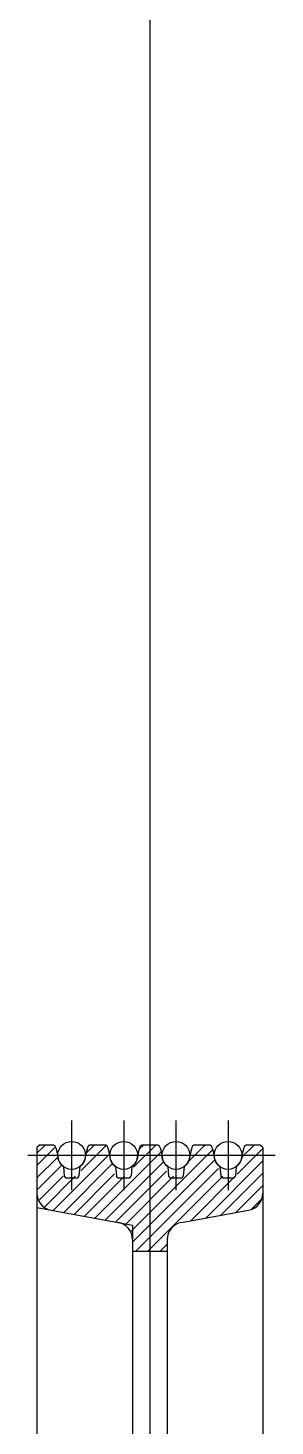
# Model space of a CAD drawing. Header units: millimetres. Extents: x 0 to 356400, y 0 to 68257.
# Drawn here: x 335469 to 335611, y 52034 to 52838 of the extents above; entities that cross this region are included whole.
import ezdxf

# ---------------------------------------------------------------- set-up
doc = ezdxf.new("R2010")
doc.units = ezdxf.units.MM
doc.header["$LTSCALE"] = 75
doc.layers.add('8', color=8, linetype='Continuous')
doc.styles.get("Standard").update_dxf_attribs({"font": 'arial.ttf'})

# ---------------------------------------------------------------- blocks, each defined once
blk = doc.blocks.new('G$CFADF2E56')
at = {"layer": '8'}
h = blk.add_hatch(dxfattribs=at)
h.set_pattern_fill('ANSI31', color=256, scale=40, angle=180, style=0)
h.set_pattern_definition([(45, (-374216.802, 427.8095), (-3.535533906, 3.535533906), [])])
h.paths.add_polyline_path([(1102.83, 22401), (1114.61, 22401), (1115.06, 22399.13, 0.138317), (1117.18, 22395.34), (1117.56, 22389.93, 0.39391), (1118.55, 22389), (1127.11, 22389, 0.39391), (1128.11, 22389.93), (1128.49, 22395.34, 0.138317), (1130.61, 22399.13), (1131.06, 22401), (1144.61, 22401), (1145.06, 22399.13, 0.138317), (1147.18, 22395.34), (1147.56, 22389.93, 0.39391), (1148.55, 22389), (1157.11, 22389, 0.39391), (1158.11, 22389.93), (1158.49, 22395.34, 0.138317), (1160.61, 22399.13), (1161.06, 22401), (1167.83, 22401), (1167.83, 22345.95), (1157.83, 22345.95), (1157.83, 22352.65, 0.362465), (1149.62, 22362.49), (1111.05, 22369.51, -0.362465), (1102.83, 22379.35)])
h.paths.add_polyline_path([(1102.83, 22405.5), (1104.33, 22407), (1111.42, 22407), (1112.38, 22407, -0.34677), (1113.35, 22406.23), (1114.61, 22401), (1102.83, 22401)])
h.paths.add_polyline_path([(1132.32, 22406.23, -0.34677), (1133.29, 22407), (1142.38, 22407, -0.34677), (1143.35, 22406.23), (1144.61, 22401), (1131.06, 22401)])
h.paths.add_polyline_path([(1162.32, 22406.23, -0.34677), (1163.29, 22407), (1167.83, 22407), (1167.83, 22401), (1161.06, 22401)])
h.paths.add_polyline_path([(1167.83, 22407), (1172.38, 22407, -0.34677), (1173.35, 22406.23), (1174.61, 22401), (1167.83, 22401)])
h.paths.add_polyline_path([(1167.83, 22401), (1174.61, 22401), (1175.06, 22399.13, 0.138317), (1177.18, 22395.34), (1177.56, 22389.93, 0.39391), (1178.55, 22389), (1187.11, 22389, 0.39391), (1188.11, 22389.93), (1188.49, 22395.34, 0.138317), (1190.61, 22399.13), (1191.06, 22401), (1204.61, 22401), (1205.06, 22399.13, 0.138317), (1207.18, 22395.34), (1207.56, 22389.93, 0.39391), (1208.55, 22389), (1217.11, 22389, 0.39391), (1218.11, 22389.93), (1218.49, 22395.34), (1218.49, 22368.39), (1186.05, 22362.49, 0.362465), (1177.83, 22352.65), (1177.83, 22345.95), (1167.83, 22345.95)])
h.paths.add_polyline_path([(1192.32, 22406.23, -0.34677), (1193.29, 22407), (1202.38, 22407, -0.34677), (1203.35, 22406.23), (1204.61, 22401), (1191.06, 22401)])
h.paths.add_polyline_path([(1222.32, 22406.23, -0.34677), (1223.29, 22407), (1231.33, 22407), (1232.83, 22405.5), (1232.83, 22401), (1221.06, 22401)])
h.paths.add_polyline_path([(1218.49, 22395.34, 0.138317), (1220.61, 22399.13), (1221.06, 22401), (1232.83, 22401), (1232.83, 22379.35, -0.362465), (1224.62, 22369.51), (1218.49, 22368.39)])
h.paths.add_polyline_path([(1140.53, 22386.05), (1136.45, 22389.29), (1133.65, 22385.77), (1137.73, 22382.52)], flags=24)
h.paths.add_polyline_path([(1214.04, 22367.01), (1208.71, 22368.38), (1207.59, 22364.03), (1212.91, 22362.65)], flags=25)
for p, q in [((1167.83, 24550, 0), (1167.83, 650, 0)), ((1122.83, 22421, 0), (1122.83, 22381, 0)), ((1152.83, 22421, 0), (1152.83, 22381, 0)), ((1182.83, 22421, 0), (1182.83, 22381, 0)), ((1212.83, 22421, 0), (1212.83, 22381, 0)), ((1167.83, 22416.74, 0), (1167.83, 22081, 0)), ((1104.33, 22407, 0), (1102.83, 22405.5, 0)), ((1102.83, 22405.5, 0), (1102.83, 22379.35, 0)), ((1111.82, 22407, 0), (1104.33, 22407, 0)), ((1113.76, 22405.47, 0), (1114.83, 22401, 0)), ((1131.91, 22405.47, 0), (1130.83, 22401, 0)), ((1141.82, 22407, 0), (1133.85, 22407, 0)), ((1143.76, 22405.47, 0), (1144.83, 22401, 0)), ((1161.91, 22405.47, 0), (1160.83, 22401, 0)), ((1171.82, 22407, 0), (1163.85, 22407, 0)), ((1173.76, 22405.47, 0), (1174.83, 22401, 0)), ((1191.91, 22405.47, 0), (1190.83, 22401, 0)), ((1201.82, 22407, 0), (1193.85, 22407, 0)), ((1203.76, 22405.47, 0), (1204.83, 22401, 0)), ((1221.91, 22405.47, 0), (1220.83, 22401, 0)), ((1231.33, 22407, 0), (1223.85, 22407, 0)), ((1232.83, 22405.5, 0), (1231.33, 22407, 0)), ((1232.83, 22405.5, 0), (1232.83, 22379.35, 0)), ((1239.86, 22401, 0), (1097.73, 22401, 0)), ((1118.14, 22394.52, 0), (1118.59, 22389.37, 0)), ((1127.53, 22394.52, 0), (1127.08, 22389.37, 0)), ((1148.14, 22394.52, 0), (1148.59, 22389.37, 0)), ((1157.53, 22394.52, 0), (1157.08, 22389.37, 0)), ((1178.14, 22394.52, 0), (1178.59, 22389.37, 0)), ((1187.53, 22394.52, 0), (1187.08, 22389.37, 0)), ((1208.14, 22394.52, 0), (1208.59, 22389.37, 0)), ((1217.53, 22394.52, 0), (1217.08, 22389.37, 0)), ((1125.59, 22388, 0), (1120.08, 22388, 0)), ((1155.59, 22388, 0), (1150.08, 22388, 0)), ((1185.59, 22388, 0), (1180.08, 22388, 0)), ((1215.59, 22388, 0), (1210.08, 22388, 0)), ((1102.83, 22379.35, 0), (1102.83, 22133.5, 0)), ((1232.83, 22379.35, 0), (1232.83, 22081, 0)), ((1102.83, 22371, 0), (1111.05, 22369.51, 0)), ((1111.05, 22369.51, 0), (1149.62, 22362.49, 0)), ((1186.05, 22362.49, 0), (1224.62, 22369.51, 0)), ((1149.62, 22362.49, 0), (1157.83, 22361, 0)), ((1157.83, 22361, 0), (1157.83, 22352.65, 0)), ((1157.83, 22352.65, 0), (1157.83, 22174.35, 0)), ((1157.83, 22346, 0), (1177.83, 22346, 0)), ((1177.83, 22352.65, 0), (1177.83, 22174.35, 0))]:
    blk.add_line(p, q, dxfattribs=at)
for centre in [(1122.83, 22401, 0), (1152.83, 22401, 0), (1182.83, 22401, 0), (1212.83, 22401, 0)]:
    blk.add_circle(centre, 8, dxfattribs=at)
for centre, radius, start, end in [((1111.82, 22405, 0), 2, 13.49573, 90), ((1133.85, 22405, 0), 2, 90, 166.50427), ((1141.82, 22405, 0), 2, 13.49573, 90), ((1163.85, 22405, 0), 2, 90, 166.50427), ((1171.82, 22405, 0), 2, 13.49573, 90), ((1193.85, 22405, 0), 2, 90, 166.50427), ((1201.82, 22405, 0), 2, 13.49573, 90), ((1223.85, 22405, 0), 2, 90, 166.50427), ((1122.83, 22401, 0), 8, 180, 234.0461), ((1122.83, 22401, 0), 8, 305.9539, 0), ((1152.83, 22401, 0), 8, 180, 234.0461), ((1152.83, 22401, 0), 8, 305.9539, 0), ((1182.83, 22401, 0), 8, 180, 234.0461), ((1182.83, 22401, 0), 8, 305.9539, 0), ((1212.83, 22401, 0), 8, 180, 234.0461), ((1212.83, 22401, 0), 8, 305.9539, 0), ((1120.08, 22389.5, 0), 1.5, 185, 270), ((1125.59, 22389.5, 0), 1.5, 270, 355), ((1150.08, 22389.5, 0), 1.5, 185, 270), ((1155.59, 22389.5, 0), 1.5, 270, 355), ((1180.08, 22389.5, 0), 1.5, 185, 270), ((1185.59, 22389.5, 0), 1.5, 270, 355), ((1210.08, 22389.5, 0), 1.5, 185, 270), ((1215.59, 22389.5, 0), 1.5, 270, 355), ((1112.83, 22379.35, 0), 10, 180, 259.69515), ((1222.83, 22379.35, 0), 10, 280.30485, 0), ((1147.83, 22352.65, 0), 10, 0, 79.69515), ((1187.83, 22352.65, 0), 10, 100.30485, 180)]:
    blk.add_arc(centre, radius, start, end, dxfattribs=at)
for p in [(1104.33, 22407, 0), (1102.83, 22401, 0)]:
    blk.add_point(p, dxfattribs=at)
at = {"layer": '8', "text_generation_flag": 4, "flags": 1}
for tag, p, rotation in [('MATERIAL', (1084.5, 20321), 180), ('WEIGHT', (1084.5, 20320), 180), ('ENAME', (1084.5, 20323), 180), ('NAME', (1084.5, 20324), 180), ('SPEC', (1084.5, 20322), 180), ('REMARK', (1084.5, 20317), 180), ('MAKER', (1084.5, 20318), 180), ('USER1', (1084.5, 20316), 180), ('USER2', (1084.5, 20315), 180), ('USER3', (1084.5, 20314), 180), ('USER4', (1084.5, 20313), 180), ('USER5', (1084.5, 20312), 180), ('PRICE', (1084.5, 20319), 180), ('QTY', (1084.5, 20311), 180), ('NAME', (525.5, 20272), 270), ('ENAME', (526.5, 20272), 270), ('SPEC', (527.5, 20272), 270), ('MATERIAL', (528.5, 20272), 270), ('WEIGHT', (529.5, 20272), 270), ('PRICE', (530.5, 20272), 270), ('MAKER', (531.5, 20272), 270), ('REMARK', (532.5, 20272), 270), ('USER1', (533.5, 20272), 270), ('USER2', (534.5, 20272), 270), ('USER3', (535.5, 20272), 270), ('USER4', (536.5, 20272), 270), ('USER5', (537.5, 20272), 270), ('QTY', (538.5, 20272), 270), ('ENAME', (504.83, 20248), 180), ('NAME', (504.83, 20249), 180), ('MATERIAL', (504.83, 20246), 180), ('REMARK', (504.83, 20242), 180), ('WEIGHT', (504.83, 20245), 180), ('MAKER', (504.83, 20243), 180), ('USER1', (504.83, 20241), 180), ('USER2', (504.83, 20240), 180), ('PRICE', (504.83, 20244), 180), ('SPEC', (504.83, 20247), 180), ('USER4', (504.83, 20238), 180), ('USER5', (504.83, 20237), 180), ('USER3', (504.83, 20239), 180), ('QTY', (504.83, 20236), 180), ('MATERIAL', (1084.5, 19421), 180), ('WEIGHT', (1084.5, 19420), 180), ('ENAME', (1084.5, 19423), 180), ('NAME', (1084.5, 19424), 180), ('SPEC', (1084.5, 19422), 180), ('REMARK', (1084.5, 19417), 180), ('MAKER', (1084.5, 19418), 180), ('USER1', (1084.5, 19416), 180), ('USER2', (1084.5, 19415), 180), ('USER3', (1084.5, 19414), 180), ('USER4', (1084.5, 19413), 180), ('USER5', (1084.5, 19412), 180), ('PRICE', (1084.5, 19419), 180), ('QTY', (1084.5, 19411), 180), ('NAME', (525.5, 19372), 270), ('ENAME', (526.5, 19372), 270), ('SPEC', (527.5, 19372), 270), ('MATERIAL', (528.5, 19372), 270), ('WEIGHT', (529.5, 19372), 270), ('PRICE', (530.5, 19372), 270), ('MAKER', (531.5, 19372), 270), ('REMARK', (532.5, 19372), 270), ('USER1', (533.5, 19372), 270), ('USER2', (534.5, 19372), 270), ('USER3', (535.5, 19372), 270), ('USER4', (536.5, 19372), 270), ('USER5', (537.5, 19372), 270), ('QTY', (538.5, 19372), 270), ('ENAME', (504.83, 19348), 180), ('NAME', (504.83, 19349), 180), ('SPEC', (504.83, 19347), 180), ('MATERIAL', (504.83, 19346), 180), ('REMARK', (504.83, 19342), 180), ('WEIGHT', (504.83, 19345), 180), ('MAKER', (504.83, 19343), 180), ('USER1', (504.83, 19341), 180), ('USER2', (504.83, 19340), 180), ('USER3', (504.83, 19339), 180), ('PRICE', (504.83, 19344), 180), ('USER4', (504.83, 19338), 180), ('USER5', (504.83, 19337), 180), ('QTY', (504.83, 19336), 180), ('MATERIAL', (1084.5, 18521), 180), ('WEIGHT', (1084.5, 18520), 180), ('ENAME', (1084.5, 18523), 180), ('PRICE', (1084.5, 18519), 180), ('NAME', (1084.5, 18524), 180), ('SPEC', (1084.5, 18522), 180), ('REMARK', (1084.5, 18517), 180), ('MAKER', (1084.5, 18518), 180), ('USER1', (1084.5, 18516), 180), ('USER2', (1084.5, 18515), 180), ('USER3', (1084.5, 18514), 180), ('USER4', (1084.5, 18513), 180), ('USER5', (1084.5, 18512), 180), ('QTY', (1084.5, 18511), 180), ('NAME', (525.5, 18472), 270), ('ENAME', (526.5, 18472), 270), ('SPEC', (527.5, 18472), 270), ('MATERIAL', (528.5, 18472), 270), ('WEIGHT', (529.5, 18472), 270), ('PRICE', (530.5, 18472), 270), ('MAKER', (531.5, 18472), 270), ('REMARK', (532.5, 18472), 270), ('USER1', (533.5, 18472), 270), ('USER2', (534.5, 18472), 270), ('USER3', (535.5, 18472), 270), ('USER4', (536.5, 18472), 270), ('USER5', (537.5, 18472), 270), ('QTY', (538.5, 18472), 270), ('ENAME', (504.83, 18448), 180), ('NAME', (504.83, 18449), 180), ('SPEC', (504.83, 18447), 180), ('MATERIAL', (504.83, 18446), 180), ('REMARK', (504.83, 18442), 180), ('WEIGHT', (504.83, 18445), 180), ('MAKER', (504.83, 18443), 180), ('USER1', (504.83, 18441), 180), ('USER2', (504.83, 18440), 180), ('USER3', (504.83, 18439), 180), ('PRICE', (504.83, 18444), 180), ('USER4', (504.83, 18438), 180), ('USER5', (504.83, 18437), 180), ('QTY', (504.83, 18436), 180), ('MATERIAL', (1084.5, 17621), 180), ('WEIGHT', (1084.5, 17620), 180), ('ENAME', (1084.5, 17623), 180), ('PRICE', (1084.5, 17619), 180), ('NAME', (1084.5, 17624), 180), ('SPEC', (1084.5, 17622), 180), ('REMARK', (1084.5, 17617), 180), ('MAKER', (1084.5, 17618), 180), ('USER1', (1084.5, 17616), 180), ('USER2', (1084.5, 17615), 180), ('USER3', (1084.5, 17614), 180), ('USER4', (1084.5, 17613), 180), ('USER5', (1084.5, 17612), 180), ('QTY', (1084.5, 17611), 180), ('NAME', (525.5, 17572), 270), ('ENAME', (526.5, 17572), 270), ('SPEC', (527.5, 17572), 270), ('MATERIAL', (528.5, 17572), 270), ('WEIGHT', (529.5, 17572), 270), ('PRICE', (530.5, 17572), 270), ('MAKER', (531.5, 17572), 270), ('REMARK', (532.5, 17572), 270), ('USER1', (533.5, 17572), 270), ('USER2', (534.5, 17572), 270), ('USER3', (535.5, 17572), 270), ('USER4', (536.5, 17572), 270), ('USER5', (537.5, 17572), 270), ('QTY', (538.5, 17572), 270), ('ENAME', (504.83, 17548), 180), ('NAME', (504.83, 17549), 180), ('SPEC', (504.83, 17547), 180), ('MATERIAL', (504.83, 17546), 180), ('REMARK', (504.83, 17542), 180), ('WEIGHT', (504.83, 17545), 180), ('MAKER', (504.83, 17543), 180), ('USER1', (504.83, 17541), 180), ('USER2', (504.83, 17540), 180), ('USER3', (504.83, 17539), 180), ('PRICE', (504.83, 17544), 180), ('USER4', (504.83, 17538), 180), ('USER5', (504.83, 17537), 180), ('QTY', (504.83, 17536), 180), ('MATERIAL', (1084.5, 16721), 180), ('WEIGHT', (1084.5, 16720), 180), ('ENAME', (1084.5, 16723), 180), ('PRICE', (1084.5, 16719), 180), ('NAME', (1084.5, 16724), 180), ('SPEC', (1084.5, 16722), 180), ('REMARK', (1084.5, 16717), 180), ('MAKER', (1084.5, 16718), 180), ('USER1', (1084.5, 16716), 180), ('USER2', (1084.5, 16715), 180), ('USER3', (1084.5, 16714), 180), ('USER4', (1084.5, 16713), 180), ('USER5', (1084.5, 16712), 180), ('QTY', (1084.5, 16711), 180), ('NAME', (525.5, 16672), 270), ('ENAME', (526.5, 16672), 270), ('SPEC', (527.5, 16672), 270), ('MATERIAL', (528.5, 16672), 270), ('WEIGHT', (529.5, 16672), 270), ('PRICE', (530.5, 16672), 270), ('MAKER', (531.5, 16672), 270), ('REMARK', (532.5, 16672), 270), ('USER1', (533.5, 16672), 270), ('USER2', (534.5, 16672), 270), ('USER3', (535.5, 16672), 270), ('USER4', (536.5, 16672), 270), ('USER5', (537.5, 16672), 270), ('QTY', (538.5, 16672), 270), ('ENAME', (504.83, 16648), 180), ('NAME', (504.83, 16649), 180), ('SPEC', (504.83, 16647), 180), ('MATERIAL', (504.83, 16646), 180), ('REMARK', (504.83, 16642), 180), ('WEIGHT', (504.83, 16645), 180), ('MAKER', (504.83, 16643), 180), ('USER1', (504.83, 16641), 180), ('USER2', (504.83, 16640), 180), ('USER3', (504.83, 16639), 180), ('PRICE', (504.83, 16644), 180), ('USER4', (504.83, 16638), 180), ('USER5', (504.83, 16637), 180), ('QTY', (504.83, 16636), 180), ('MATERIAL', (1084.5, 15821), 180), ('WEIGHT', (1084.5, 15820), 180), ('ENAME', (1084.5, 15823), 180), ('PRICE', (1084.5, 15819), 180), ('NAME', (1084.5, 15824), 180), ('SPEC', (1084.5, 15822), 180), ('REMARK', (1084.5, 15817), 180), ('MAKER', (1084.5, 15818), 180), ('USER1', (1084.5, 15816), 180), ('USER2', (1084.5, 15815), 180), ('USER3', (1084.5, 15814), 180), ('USER4', (1084.5, 15813), 180), ('USER5', (1084.5, 15812), 180), ('QTY', (1084.5, 15811), 180), ('NAME', (525.5, 15772), 270), ('ENAME', (526.5, 15772), 270), ('SPEC', (527.5, 15772), 270), ('MATERIAL', (528.5, 15772), 270), ('WEIGHT', (529.5, 15772), 270), ('PRICE', (530.5, 15772), 270), ('MAKER', (531.5, 15772), 270), ('REMARK', (532.5, 15772), 270), ('USER1', (533.5, 15772), 270), ('USER2', (534.5, 15772), 270), ('USER3', (535.5, 15772), 270), ('USER4', (536.5, 15772), 270), ('USER5', (537.5, 15772), 270), ('QTY', (538.5, 15772), 270), ('MATERIAL', (504.83, 15746), 180), ('ENAME', (504.83, 15748), 180), ('NAME', (504.83, 15749), 180), ('SPEC', (504.83, 15747), 180), ('REMARK', (504.83, 15742), 180), ('WEIGHT', (504.83, 15745), 180), ('MAKER', (504.83, 15743), 180), ('USER4', (504.83, 15738), 180), ('USER1', (504.83, 15741), 180), ('USER2', (504.83, 15740), 180), ('USER3', (504.83, 15739), 180), ('PRICE', (504.83, 15744), 180), ('USER5', (504.83, 15737), 180), ('QTY', (504.83, 15736), 180), ('MATERIAL', (1084.5, 14921), 180), ('WEIGHT', (1084.5, 14920), 180), ('ENAME', (1084.5, 14923), 180), ('MAKER', (1084.5, 14918), 180), ('PRICE', (1084.5, 14919), 180), ('NAME', (1084.5, 14924), 180), ('SPEC', (1084.5, 14922), 180), ('REMARK', (1084.5, 14917), 180), ('USER1', (1084.5, 14916), 180), ('USER2', (1084.5, 14915), 180), ('USER3', (1084.5, 14914), 180), ('USER4', (1084.5, 14913), 180), ('USER5', (1084.5, 14912), 180), ('QTY', (1084.5, 14911), 180), ('NAME', (525.5, 14872), 270), ('ENAME', (526.5, 14872), 270), ('SPEC', (527.5, 14872), 270), ('MATERIAL', (528.5, 14872), 270), ('WEIGHT', (529.5, 14872), 270), ('PRICE', (530.5, 14872), 270), ('MAKER', (531.5, 14872), 270), ('REMARK', (532.5, 14872), 270), ('USER1', (533.5, 14872), 270), ('USER2', (534.5, 14872), 270), ('USER3', (535.5, 14872), 270), ('USER4', (536.5, 14872), 270), ('USER5', (537.5, 14872), 270), ('QTY', (538.5, 14872), 270), ('MATERIAL', (504.83, 14846), 180), ('ENAME', (504.83, 14848), 180), ('NAME', (504.83, 14849), 180), ('SPEC', (504.83, 14847), 180), ('REMARK', (504.83, 14842), 180), ('WEIGHT', (504.83, 14845), 180), ('MAKER', (504.83, 14843), 180), ('USER4', (504.83, 14838), 180), ('USER1', (504.83, 14841), 180), ('USER2', (504.83, 14840), 180), ('USER3', (504.83, 14839), 180), ('PRICE', (504.83, 14844), 180), ('USER5', (504.83, 14837), 180), ('QTY', (504.83, 14836), 180), ('MATERIAL', (1084.5, 14021), 180), ('WEIGHT', (1084.5, 14020), 180), ('ENAME', (1084.5, 14023), 180), ('MAKER', (1084.5, 14018), 180), ('PRICE', (1084.5, 14019), 180), ('NAME', (1084.5, 14024), 180), ('SPEC', (1084.5, 14022), 180), ('REMARK', (1084.5, 14017), 180), ('USER1', (1084.5, 14016), 180), ('USER2', (1084.5, 14015), 180), ('USER3', (1084.5, 14014), 180), ('USER4', (1084.5, 14013), 180), ('USER5', (1084.5, 14012), 180), ('QTY', (1084.5, 14011), 180), ('NAME', (525.5, 13972), 270), ('ENAME', (526.5, 13972), 270), ('SPEC', (527.5, 13972), 270), ('MATERIAL', (528.5, 13972), 270), ('WEIGHT', (529.5, 13972), 270), ('PRICE', (530.5, 13972), 270), ('MAKER', (531.5, 13972), 270), ('REMARK', (532.5, 13972), 270), ('USER1', (533.5, 13972), 270), ('USER2', (534.5, 13972), 270), ('USER3', (535.5, 13972), 270), ('USER4', (536.5, 13972), 270), ('USER5', (537.5, 13972), 270), ('QTY', (538.5, 13972), 270), ('MATERIAL', (504.83, 13946), 180), ('ENAME', (504.83, 13948), 180), ('NAME', (504.83, 13949), 180), ('SPEC', (504.83, 13947), 180), ('REMARK', (504.83, 13942), 180), ('WEIGHT', (504.83, 13945), 180), ('MAKER', (504.83, 13943), 180), ('USER4', (504.83, 13938), 180), ('USER1', (504.83, 13941), 180), ('USER2', (504.83, 13940), 180), ('USER3', (504.83, 13939), 180), ('PRICE', (504.83, 13944), 180), ('USER5', (504.83, 13937), 180), ('QTY', (504.83, 13936), 180), ('ENAME', (1084.5, 12323), 180), ('NAME', (1084.5, 12324), 180), ('SPEC', (1084.5, 12322), 180), ('MATERIAL', (1084.5, 12321), 180), ('REMARK', (1084.5, 12317), 180), ('WEIGHT', (1084.5, 12320), 180), ('MAKER', (1084.5, 12318), 180), ('USER1', (1084.5, 12316), 180), ('USER2', (1084.5, 12315), 180), ('USER3', (1084.5, 12314), 180), ('PRICE', (1084.5, 12319), 180), ('USER4', (1084.5, 12313), 180), ('USER5', (1084.5, 12312), 180), ('QTY', (1084.5, 12311), 180), ('NAME', (525.5, 12272), 270), ('ENAME', (526.5, 12272), 270), ('SPEC', (527.5, 12272), 270), ('MATERIAL', (528.5, 12272), 270), ('WEIGHT', (529.5, 12272), 270), ('PRICE', (530.5, 12272), 270), ('MAKER', (531.5, 12272), 270), ('REMARK', (532.5, 12272), 270), ('USER1', (533.5, 12272), 270), ('USER2', (534.5, 12272), 270), ('USER3', (535.5, 12272), 270), ('USER4', (536.5, 12272), 270), ('USER5', (537.5, 12272), 270), ('QTY', (538.5, 12272), 270), ('MATERIAL', (504.83, 12246), 180), ('REMARK', (504.83, 12242), 180), ('WEIGHT', (504.83, 12245), 180), ('ENAME', (504.83, 12248), 180), ('MAKER', (504.83, 12243), 180), ('PRICE', (504.83, 12244), 180), ('NAME', (504.83, 12249), 180), ('SPEC', (504.83, 12247), 180), ('USER4', (504.83, 12238), 180), ('USER5', (504.83, 12237), 180), ('USER1', (504.83, 12241), 180), ('USER2', (504.83, 12240), 180), ('USER3', (504.83, 12239), 180), ('QTY', (504.83, 12236), 180), ('MATERIAL', (1084.5, 10621), 180), ('WEIGHT', (1084.5, 10620), 180), ('ENAME', (1084.5, 10623), 180), ('MAKER', (1084.5, 10618), 180), ('PRICE', (1084.5, 10619), 180), ('NAME', (1084.5, 10624), 180), ('SPEC', (1084.5, 10622), 180), ('REMARK', (1084.5, 10617), 180), ('USER1', (1084.5, 10616), 180), ('USER2', (1084.5, 10615), 180), ('USER3', (1084.5, 10614), 180), ('USER4', (1084.5, 10613), 180), ('USER5', (1084.5, 10612), 180), ('QTY', (1084.5, 10611), 180), ('NAME', (525.5, 10572), 270), ('ENAME', (526.5, 10572), 270), ('SPEC', (527.5, 10572), 270), ('MATERIAL', (528.5, 10572), 270), ('WEIGHT', (529.5, 10572), 270), ('PRICE', (530.5, 10572), 270), ('MAKER', (531.5, 10572), 270), ('REMARK', (532.5, 10572), 270), ('USER1', (533.5, 10572), 270), ('USER2', (534.5, 10572), 270), ('USER3', (535.5, 10572), 270), ('USER4', (536.5, 10572), 270), ('USER5', (537.5, 10572), 270), ('QTY', (538.5, 10572), 270), ('MATERIAL', (504.83, 10546), 180), ('ENAME', (504.83, 10548), 180), ('NAME', (504.83, 10549), 180), ('SPEC', (504.83, 10547), 180), ('REMARK', (504.83, 10542), 180), ('WEIGHT', (504.83, 10545), 180), ('MAKER', (504.83, 10543), 180), ('USER4', (504.83, 10538), 180), ('USER1', (504.83, 10541), 180), ('USER2', (504.83, 10540), 180), ('USER3', (504.83, 10539), 180), ('PRICE', (504.83, 10544), 180), ('USER5', (504.83, 10537), 180), ('QTY', (504.83, 10536), 180), ('ENAME', (1084.5, 8923), 180), ('NAME', (1084.5, 8924), 180), ('SPEC', (1084.5, 8922), 180), ('MATERIAL', (1084.5, 8921), 180), ('REMARK', (1084.5, 8917), 180), ('WEIGHT', (1084.5, 8920), 180), ('MAKER', (1084.5, 8918), 180), ('USER1', (1084.5, 8916), 180), ('USER2', (1084.5, 8915), 180), ('USER3', (1084.5, 8914), 180), ('PRICE', (1084.5, 8919), 180), ('USER4', (1084.5, 8913), 180), ('USER5', (1084.5, 8912), 180), ('QTY', (1084.5, 8911), 180), ('NAME', (525.5, 8872), 270), ('ENAME', (526.5, 8872), 270), ('SPEC', (527.5, 8872), 270), ('MATERIAL', (528.5, 8872), 270), ('WEIGHT', (529.5, 8872), 270), ('PRICE', (530.5, 8872), 270), ('MAKER', (531.5, 8872), 270), ('REMARK', (532.5, 8872), 270), ('USER1', (533.5, 8872), 270), ('USER2', (534.5, 8872), 270), ('USER3', (535.5, 8872), 270), ('USER4', (536.5, 8872), 270), ('USER5', (537.5, 8872), 270), ('QTY', (538.5, 8872), 270), ('MATERIAL', (504.83, 8846), 180), ('REMARK', (504.83, 8842), 180), ('WEIGHT', (504.83, 8845), 180), ('ENAME', (504.83, 8848), 180), ('MAKER', (504.83, 8843), 180), ('PRICE', (504.83, 8844), 180), ('NAME', (504.83, 8849), 180), ('SPEC', (504.83, 8847), 180), ('USER4', (504.83, 8838), 180), ('USER5', (504.83, 8837), 180), ('USER1', (504.83, 8841), 180), ('USER2', (504.83, 8840), 180), ('USER3', (504.83, 8839), 180), ('QTY', (504.83, 8836), 180), ('MATERIAL', (1084.5, 7221), 180), ('WEIGHT', (1084.5, 7220), 180), ('ENAME', (1084.5, 7223), 180), ('MAKER', (1084.5, 7218), 180), ('PRICE', (1084.5, 7219), 180), ('NAME', (1084.5, 7224), 180), ('SPEC', (1084.5, 7222), 180), ('REMARK', (1084.5, 7217), 180), ('USER1', (1084.5, 7216), 180), ('USER2', (1084.5, 7215), 180), ('USER3', (1084.5, 7214), 180), ('USER4', (1084.5, 7213), 180), ('USER5', (1084.5, 7212), 180), ('QTY', (1084.5, 7211), 180), ('NAME', (525.5, 7172), 270), ('ENAME', (526.5, 7172), 270), ('SPEC', (527.5, 7172), 270), ('MATERIAL', (528.5, 7172), 270), ('WEIGHT', (529.5, 7172), 270), ('PRICE', (530.5, 7172), 270), ('MAKER', (531.5, 7172), 270), ('REMARK', (532.5, 7172), 270), ('USER1', (533.5, 7172), 270), ('USER2', (534.5, 7172), 270), ('USER3', (535.5, 7172), 270), ('USER4', (536.5, 7172), 270), ('USER5', (537.5, 7172), 270), ('QTY', (538.5, 7172), 270), ('MATERIAL', (504.83, 7146), 180), ('ENAME', (504.83, 7148), 180), ('NAME', (504.83, 7149), 180), ('SPEC', (504.83, 7147), 180), ('REMARK', (504.83, 7142), 180), ('WEIGHT', (504.83, 7145), 180), ('MAKER', (504.83, 7143), 180), ('USER4', (504.83, 7138), 180), ('USER1', (504.83, 7141), 180), ('USER2', (504.83, 7140), 180), ('USER3', (504.83, 7139), 180), ('PRICE', (504.83, 7144), 180), ('USER5', (504.83, 7137), 180), ('QTY', (504.83, 7136), 180), ('ENAME', (1084.5, 5523), 180), ('NAME', (1084.5, 5524), 180), ('SPEC', (1084.5, 5522), 180), ('MATERIAL', (1084.5, 5521), 180), ('REMARK', (1084.5, 5517), 180), ('WEIGHT', (1084.5, 5520), 180), ('MAKER', (1084.5, 5518), 180), ('USER1', (1084.5, 5516), 180), ('USER2', (1084.5, 5515), 180), ('USER3', (1084.5, 5514), 180), ('PRICE', (1084.5, 5519), 180), ('USER4', (1084.5, 5513), 180), ('USER5', (1084.5, 5512), 180), ('QTY', (1084.5, 5511), 180), ('NAME', (525.5, 5472), 270), ('ENAME', (526.5, 5472), 270), ('SPEC', (527.5, 5472), 270), ('MATERIAL', (528.5, 5472), 270), ('WEIGHT', (529.5, 5472), 270), ('PRICE', (530.5, 5472), 270), ('MAKER', (531.5, 5472), 270), ('REMARK', (532.5, 5472), 270), ('USER1', (533.5, 5472), 270), ('USER2', (534.5, 5472), 270), ('USER3', (535.5, 5472), 270), ('USER4', (536.5, 5472), 270), ('USER5', (537.5, 5472), 270), ('QTY', (538.5, 5472), 270), ('MATERIAL', (504.83, 5446), 180), ('REMARK', (504.83, 5442), 180), ('WEIGHT', (504.83, 5445), 180), ('ENAME', (504.83, 5448), 180), ('MAKER', (504.83, 5443), 180), ('PRICE', (504.83, 5444), 180), ('NAME', (504.83, 5449), 180), ('SPEC', (504.83, 5447), 180), ('USER4', (504.83, 5438), 180), ('USER5', (504.83, 5437), 180), ('USER1', (504.83, 5441), 180), ('USER2', (504.83, 5440), 180), ('USER3', (504.83, 5439), 180), ('QTY', (504.83, 5436), 180), ('MATERIAL', (1084.5, 3821), 180), ('WEIGHT', (1084.5, 3820), 180), ('ENAME', (1084.5, 3823), 180), ('MAKER', (1084.5, 3818), 180), ('PRICE', (1084.5, 3819), 180), ('NAME', (1084.5, 3824), 180), ('SPEC', (1084.5, 3822), 180), ('REMARK', (1084.5, 3817), 180), ('USER1', (1084.5, 3816), 180), ('USER2', (1084.5, 3815), 180), ('USER3', (1084.5, 3814), 180), ('USER4', (1084.5, 3813), 180), ('USER5', (1084.5, 3812), 180), ('QTY', (1084.5, 3811), 180), ('NAME', (525.5, 3772), 270), ('ENAME', (526.5, 3772), 270), ('SPEC', (527.5, 3772), 270), ('MATERIAL', (528.5, 3772), 270), ('WEIGHT', (529.5, 3772), 270), ('PRICE', (530.5, 3772), 270), ('MAKER', (531.5, 3772), 270), ('REMARK', (532.5, 3772), 270), ('USER1', (533.5, 3772), 270), ('USER2', (534.5, 3772), 270), ('USER3', (535.5, 3772), 270), ('USER4', (536.5, 3772), 270), ('USER5', (537.5, 3772), 270), ('QTY', (538.5, 3772), 270), ('MATERIAL', (504.83, 3746), 180), ('ENAME', (504.83, 3748), 180), ('NAME', (504.83, 3749), 180), ('SPEC', (504.83, 3747), 180), ('REMARK', (504.83, 3742), 180), ('WEIGHT', (504.83, 3745), 180), ('MAKER', (504.83, 3743), 180), ('USER4', (504.83, 3738), 180), ('USER1', (504.83, 3741), 180), ('USER2', (504.83, 3740), 180), ('USER3', (504.83, 3739), 180), ('PRICE', (504.83, 3744), 180), ('USER5', (504.83, 3737), 180), ('QTY', (504.83, 3736), 180), ('ENAME', (1084.5, 2123), 180), ('NAME', (1084.5, 2124), 180), ('SPEC', (1084.5, 2122), 180), ('MATERIAL', (1084.5, 2121), 180), ('REMARK', (1084.5, 2117), 180), ('WEIGHT', (1084.5, 2120), 180), ('MAKER', (1084.5, 2118), 180), ('USER1', (1084.5, 2116), 180), ('USER2', (1084.5, 2115), 180), ('USER3', (1084.5, 2114), 180), ('PRICE', (1084.5, 2119), 180), ('USER4', (1084.5, 2113), 180), ('USER5', (1084.5, 2112), 180), ('QTY', (1084.5, 2111), 180), ('NAME', (525.5, 2072), 270), ('ENAME', (526.5, 2072), 270), ('SPEC', (527.5, 2072), 270), ('MATERIAL', (528.5, 2072), 270), ('WEIGHT', (529.5, 2072), 270), ('PRICE', (530.5, 2072), 270), ('MAKER', (531.5, 2072), 270), ('REMARK', (532.5, 2072), 270), ('USER1', (533.5, 2072), 270), ('USER2', (534.5, 2072), 270), ('USER3', (535.5, 2072), 270), ('USER4', (536.5, 2072), 270), ('USER5', (537.5, 2072), 270), ('QTY', (538.5, 2072), 270), ('MATERIAL', (504.83, 2046), 180), ('REMARK', (504.83, 2042), 180), ('WEIGHT', (504.83, 2045), 180), ('ENAME', (504.83, 2048), 180), ('MAKER', (504.83, 2043), 180), ('PRICE', (504.83, 2044), 180), ('NAME', (504.83, 2049), 180), ('SPEC', (504.83, 2047), 180), ('USER4', (504.83, 2038), 180), ('USER5', (504.83, 2037), 180), ('USER1', (504.83, 2041), 180), ('USER2', (504.83, 2040), 180), ('USER3', (504.83, 2039), 180), ('QTY', (504.83, 2036), 180), ('MATERIAL', (1084.5, 421), 180), ('WEIGHT', (1084.5, 420), 180), ('ENAME', (1084.5, 423), 180), ('MAKER', (1084.5, 418), 180), ('PRICE', (1084.5, 419), 180), ('NAME', (1084.5, 424), 180), ('SPEC', (1084.5, 422), 180), ('REMARK', (1084.5, 417), 180), ('USER1', (1084.5, 416), 180), ('USER2', (1084.5, 415), 180), ('USER3', (1084.5, 414), 180), ('USER4', (1084.5, 413), 180), ('USER5', (1084.5, 412), 180), ('QTY', (1084.5, 411), 180), ('NAME', (525.5, 372), 270), ('ENAME', (526.5, 372), 270), ('SPEC', (527.5, 372), 270), ('MATERIAL', (528.5, 372), 270), ('WEIGHT', (529.5, 372), 270), ('PRICE', (530.5, 372), 270), ('MAKER', (531.5, 372), 270), ('REMARK', (532.5, 372), 270), ('USER1', (533.5, 372), 270), ('USER2', (534.5, 372), 270), ('USER3', (535.5, 372), 270), ('USER4', (536.5, 372), 270), ('USER5', (537.5, 372), 270), ('QTY', (538.5, 372), 270), ('MATERIAL', (504.83, 346), 180), ('ENAME', (504.83, 348), 180), ('NAME', (504.83, 349), 180), ('SPEC', (504.83, 347), 180), ('REMARK', (504.83, 342), 180), ('WEIGHT', (504.83, 345), 180), ('MAKER', (504.83, 343), 180), ('USER4', (504.83, 338), 180), ('USER1', (504.83, 341), 180), ('USER2', (504.83, 340), 180), ('USER3', (504.83, 339), 180), ('PRICE', (504.83, 344), 180), ('USER5', (504.83, 337), 180), ('QTY', (504.83, 336), 180)]:
    blk.add_attdef(tag, p, '', height=0.25, rotation=rotation, dxfattribs=at)
at = {"layer": '8', "flags": 1}
for tag, p in [('NAME', (1830.83, 20249)), ('ENAME', (1830.83, 20248)), ('WEIGHT', (1830.83, 20245)), ('SPEC', (1830.83, 20247)), ('MATERIAL', (1830.83, 20246)), ('PRICE', (1830.83, 20244)), ('MAKER', (1830.83, 20243)), ('REMARK', (1830.83, 20242)), ('USER1', (1830.83, 20241)), ('USER2', (1830.83, 20240)), ('QTY', (1830.83, 20236)), ('USER3', (1830.83, 20239)), ('USER4', (1830.83, 20238)), ('USER5', (1830.83, 20237)), ('SPEC', (1830.83, 19347)), ('NAME', (1830.83, 19349)), ('ENAME', (1830.83, 19348)), ('WEIGHT', (1830.83, 19345)), ('MATERIAL', (1830.83, 19346)), ('PRICE', (1830.83, 19344)), ('MAKER', (1830.83, 19343)), ('REMARK', (1830.83, 19342)), ('USER1', (1830.83, 19341)), ('USER2', (1830.83, 19340)), ('USER3', (1830.83, 19339)), ('QTY', (1830.83, 19336)), ('USER4', (1830.83, 19338)), ('USER5', (1830.83, 19337)), ('SPEC', (1830.83, 18447)), ('NAME', (1830.83, 18449)), ('ENAME', (1830.83, 18448)), ('WEIGHT', (1830.83, 18445)), ('MATERIAL', (1830.83, 18446)), ('PRICE', (1830.83, 18444)), ('MAKER', (1830.83, 18443)), ('REMARK', (1830.83, 18442)), ('USER1', (1830.83, 18441)), ('USER2', (1830.83, 18440)), ('USER3', (1830.83, 18439)), ('QTY', (1830.83, 18436)), ('USER4', (1830.83, 18438)), ('USER5', (1830.83, 18437)), ('SPEC', (1830.83, 17547)), ('NAME', (1830.83, 17549)), ('ENAME', (1830.83, 17548)), ('WEIGHT', (1830.83, 17545)), ('MATERIAL', (1830.83, 17546)), ('PRICE', (1830.83, 17544)), ('MAKER', (1830.83, 17543)), ('REMARK', (1830.83, 17542)), ('USER1', (1830.83, 17541)), ('USER2', (1830.83, 17540)), ('USER3', (1830.83, 17539)), ('QTY', (1830.83, 17536)), ('USER4', (1830.83, 17538)), ('USER5', (1830.83, 17537)), ('SPEC', (1830.83, 16647)), ('NAME', (1830.83, 16649)), ('ENAME', (1830.83, 16648)), ('WEIGHT', (1830.83, 16645)), ('MATERIAL', (1830.83, 16646)), ('PRICE', (1830.83, 16644)), ('MAKER', (1830.83, 16643)), ('REMARK', (1830.83, 16642)), ('USER1', (1830.83, 16641)), ('USER2', (1830.83, 16640)), ('USER3', (1830.83, 16639)), ('QTY', (1830.83, 16636)), ('USER4', (1830.83, 16638)), ('USER5', (1830.83, 16637)), ('SPEC', (1830.83, 15747)), ('NAME', (1830.83, 15749)), ('ENAME', (1830.83, 15748)), ('MATERIAL', (1830.83, 15746)), ('WEIGHT', (1830.83, 15745)), ('PRICE', (1830.83, 15744)), ('MAKER', (1830.83, 15743)), ('REMARK', (1830.83, 15742)), ('USER1', (1830.83, 15741)), ('USER2', (1830.83, 15740)), ('USER3', (1830.83, 15739)), ('USER4', (1830.83, 15738)), ('QTY', (1830.83, 15736)), ('USER5', (1830.83, 15737)), ('SPEC', (1830.83, 14847)), ('NAME', (1830.83, 14849)), ('ENAME', (1830.83, 14848)), ('MATERIAL', (1830.83, 14846)), ('WEIGHT', (1830.83, 14845)), ('PRICE', (1830.83, 14844)), ('MAKER', (1830.83, 14843)), ('REMARK', (1830.83, 14842)), ('USER1', (1830.83, 14841)), ('USER2', (1830.83, 14840)), ('USER3', (1830.83, 14839)), ('USER4', (1830.83, 14838)), ('QTY', (1830.83, 14836)), ('USER5', (1830.83, 14837)), ('SPEC', (1830.83, 13947)), ('NAME', (1830.83, 13949)), ('ENAME', (1830.83, 13948)), ('MATERIAL', (1830.83, 13946)), ('WEIGHT', (1830.83, 13945)), ('PRICE', (1830.83, 13944)), ('MAKER', (1830.83, 13943)), ('REMARK', (1830.83, 13942)), ('USER1', (1830.83, 13941)), ('USER2', (1830.83, 13940)), ('USER3', (1830.83, 13939)), ('USER4', (1830.83, 13938)), ('QTY', (1830.83, 13936)), ('USER5', (1830.83, 13937)), ('WEIGHT', (1830.83, 12245)), ('SPEC', (1830.83, 12247)), ('NAME', (1830.83, 12249)), ('ENAME', (1830.83, 12248)), ('MATERIAL', (1830.83, 12246)), ('PRICE', (1830.83, 12244)), ('MAKER', (1830.83, 12243)), ('REMARK', (1830.83, 12242)), ('QTY', (1830.83, 12236)), ('USER1', (1830.83, 12241)), ('USER2', (1830.83, 12240)), ('USER3', (1830.83, 12239)), ('USER4', (1830.83, 12238)), ('USER5', (1830.83, 12237)), ('SPEC', (1830.83, 10547)), ('NAME', (1830.83, 10549)), ('ENAME', (1830.83, 10548)), ('MATERIAL', (1830.83, 10546)), ('WEIGHT', (1830.83, 10545)), ('PRICE', (1830.83, 10544)), ('MAKER', (1830.83, 10543)), ('REMARK', (1830.83, 10542)), ('USER1', (1830.83, 10541)), ('USER2', (1830.83, 10540)), ('USER3', (1830.83, 10539)), ('USER4', (1830.83, 10538)), ('QTY', (1830.83, 10536)), ('USER5', (1830.83, 10537)), ('WEIGHT', (1830.83, 8845)), ('SPEC', (1830.83, 8847)), ('NAME', (1830.83, 8849)), ('ENAME', (1830.83, 8848)), ('MATERIAL', (1830.83, 8846)), ('PRICE', (1830.83, 8844)), ('MAKER', (1830.83, 8843)), ('REMARK', (1830.83, 8842)), ('QTY', (1830.83, 8836)), ('USER1', (1830.83, 8841)), ('USER2', (1830.83, 8840)), ('USER3', (1830.83, 8839)), ('USER4', (1830.83, 8838)), ('USER5', (1830.83, 8837)), ('SPEC', (1830.83, 7147)), ('NAME', (1830.83, 7149)), ('ENAME', (1830.83, 7148)), ('MATERIAL', (1830.83, 7146)), ('WEIGHT', (1830.83, 7145)), ('PRICE', (1830.83, 7144)), ('MAKER', (1830.83, 7143)), ('REMARK', (1830.83, 7142)), ('USER1', (1830.83, 7141)), ('USER2', (1830.83, 7140)), ('USER3', (1830.83, 7139)), ('USER4', (1830.83, 7138)), ('QTY', (1830.83, 7136)), ('USER5', (1830.83, 7137)), ('WEIGHT', (1830.83, 5445)), ('SPEC', (1830.83, 5447)), ('NAME', (1830.83, 5449)), ('ENAME', (1830.83, 5448)), ('MATERIAL', (1830.83, 5446)), ('PRICE', (1830.83, 5444)), ('MAKER', (1830.83, 5443)), ('REMARK', (1830.83, 5442)), ('QTY', (1830.83, 5436)), ('USER1', (1830.83, 5441)), ('USER2', (1830.83, 5440)), ('USER3', (1830.83, 5439)), ('USER4', (1830.83, 5438)), ('USER5', (1830.83, 5437)), ('SPEC', (1830.83, 3747)), ('NAME', (1830.83, 3749)), ('ENAME', (1830.83, 3748)), ('MATERIAL', (1830.83, 3746)), ('WEIGHT', (1830.83, 3745)), ('PRICE', (1830.83, 3744)), ('MAKER', (1830.83, 3743)), ('REMARK', (1830.83, 3742)), ('USER1', (1830.83, 3741)), ('USER2', (1830.83, 3740)), ('USER3', (1830.83, 3739)), ('USER4', (1830.83, 3738)), ('QTY', (1830.83, 3736)), ('USER5', (1830.83, 3737)), ('WEIGHT', (1830.83, 2045)), ('SPEC', (1830.83, 2047)), ('NAME', (1830.83, 2049)), ('ENAME', (1830.83, 2048)), ('MATERIAL', (1830.83, 2046)), ('PRICE', (1830.83, 2044)), ('MAKER', (1830.83, 2043)), ('REMARK', (1830.83, 2042)), ('QTY', (1830.83, 2036)), ('USER1', (1830.83, 2041)), ('USER2', (1830.83, 2040)), ('USER3', (1830.83, 2039)), ('USER4', (1830.83, 2038)), ('USER5', (1830.83, 2037)), ('SPEC', (1830.83, 347)), ('NAME', (1830.83, 349)), ('ENAME', (1830.83, 348)), ('MATERIAL', (1830.83, 346)), ('WEIGHT', (1830.83, 345)), ('PRICE', (1830.83, 344)), ('MAKER', (1830.83, 343)), ('REMARK', (1830.83, 342)), ('USER1', (1830.83, 341)), ('USER2', (1830.83, 340)), ('USER3', (1830.83, 339)), ('USER4', (1830.83, 338)), ('QTY', (1830.83, 336)), ('USER5', (1830.83, 337))]:
    blk.add_attdef(tag, p, '', height=0.25, dxfattribs=at)

msp = doc.modelspace()

# ---------------------------------------------------------------- block references
msp.add_blockref('G$CFADF2E56', (334370.93, 29788.64, 0))

doc.saveas('drawing.dxf')
